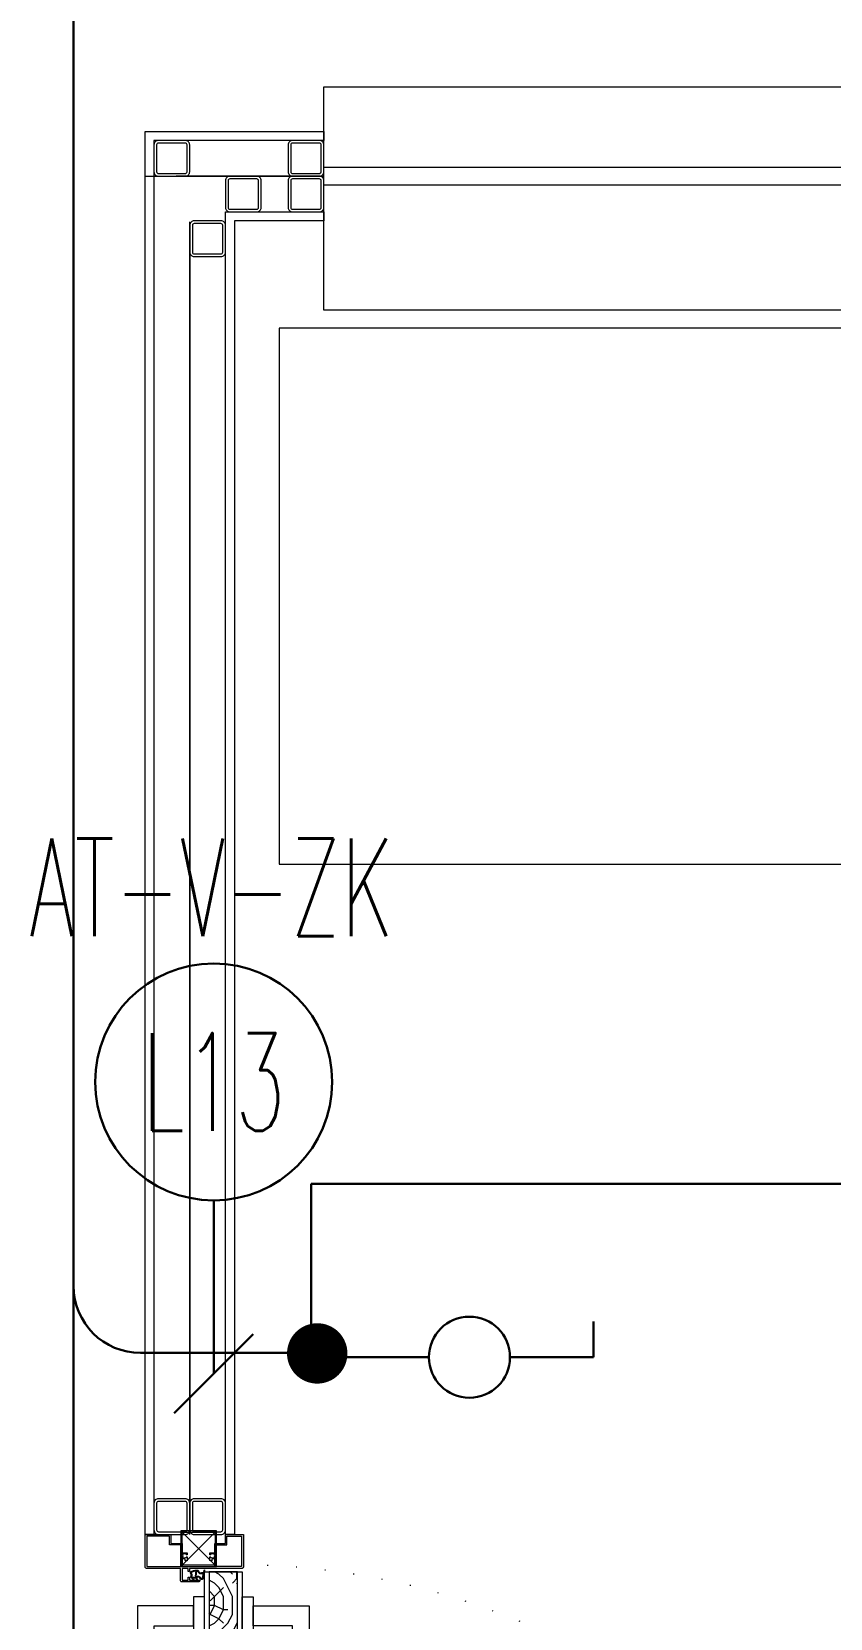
# Model space of a CAD drawing. Extents: x -2012 to 34975, y -1043 to 8321.
# Drawn here: x 3586.2 to 3675.5, y 1188.1 to 1365.7 of the extents above; entities that cross this region are included whole.
import ezdxf
from ezdxf.enums import TextEntityAlignment as Align

# ---------------------------------------------------------------- set-up
doc = ezdxf.new("R2010")
doc.units = 0
doc.header["$LTSCALE"] = 25
doc.header["$PDMODE"] = 1
doc.linetypes.add('DOT2', pattern=[0.125, 0, -0.125])
doc.layers.get('0').update_dxf_attribs({"color": 9, "lineweight": 9})
for name, color, linetype, lineweight in [('05', 9, 'Continuous', 9), ('06D', 9, 'Continuous', 9), ('09', 9, 'Continuous', 9), ('10', 9, 'Continuous', 9), ('11', 9, 'Continuous', 9), ('12', 9, 'Continuous', 9), ('15', 9, 'Continuous', 9), ('20', 9, 'DOT2', 9), ('33', 9, 'BATTING', 9), ('E-ANAHTAR', 7, 'Continuous', 30), ('E-KABLO', 7, 'Continuous', 30), ('E-LİNYE', 7, 'Continuous', 30), ('E-YUKARI ÇIKAN HAT', 7, 'Continuous', 30)]:
    doc.layers.add(name, color=color, linetype=linetype, lineweight=lineweight)
doc.styles.add('E-YAZI', font='txttw.shx')
doc.linetypes.add('BATTING', pattern='A,0.0001,-0.1,[134,ltypeshp.shx,S=0.1,R=0,X=-0.1,Y=0],-0.2,[134,ltypeshp.shx,S=0.1,R=180,X=0.1,Y=0],-0.1', length=0.4001)

# ---------------------------------------------------------------- blocks, each defined once
blk = doc.blocks.new('p-birim')
blk.add_lwpolyline([(0, 0), (1, 0), (1, 1), (0, 1)], close=True)
blk = doc.blocks.new('p-korkasa_40x40')
at = {"layer": '10'}
for points in [[(-2, -2), (-2, -2, 4.557572), (-2, -2), (2, -2, 6.895317), (2, -2), (2, -2), (2, 2), (-2, 2), (-2, -2)], [(-1.85, -1.85), (-1.85, 1.85), (1.85, 1.85), (1.85, -1.85), (-1.85, -1.85, -4.556435), (-1.85, -1.85)]]:
    blk.add_lwpolyline(points, format="xyb", close=True, dxfattribs=at)
for points in [[(2, -2), (-2, 2)], [(2, 2), (-2, -1.97)]]:
    blk.add_lwpolyline(points, dxfattribs=at)
blk = doc.blocks.new('P-AH-01-10')
at = {"layer": '09'}
h = blk.add_hatch(dxfattribs=at)
h.set_pattern_fill('LOGEND', color=256, scale=10, style=0)
h.set_pattern_definition([(360, (3903.399, 15925.483), (10, -10), [3, -7]), (360, (3903.399, 15924.983), (10, -10), [3, -7]), (360, (3903.899, 15923.983), (10, -10), [2, -8]), (360, (3904.399, 15922.983), (10, -10), [1.5, -8.5]), (360, (3904.399, 15921.983), (10, -10), [1, -9]), (360, (3901.899, 15920.983), (10, -10), [0.5, -2.5, 0.5, -6.5]), (360, (3903.399, 15920.483), (10, -10), [0.5, -4, 1.5, -4]), (360, (3905.399, 15919.983), (10, -10), [0.5, -0.5, 0.5, -8.5]), (360, (3904.899, 15919.483), (10, -10), [0.5, -9.5]), (360, (3904.399, 15918.483), (10, -10), [1.5, -8.5]), (360, (3904.399, 15917.483), (10, -10), [2, -8]), (360, (3903.899, 15916.483), (10, -10), [2.5, -3, 0.5, -4]), (270, (3899.899, 15922.483), (-10, -10), [0.5, -1, 2.5, -6]), (270, (3900.399, 15921.483), (-10, -10), [0.5, -0.5, 1.5, -7.5]), (270, (3900.899, 15917.483), (-10, -10), [1, -9]), (270, (3901.399, 15921.483), (-10, -10), [2, -3, 0.5, -4.5]), (270, (3901.899, 15915.983), (-10, -10), [0.5, -9.5]), (270, (3902.399, 15920.983), (-10, -10), [1.5, -8.5]), (270, (3903.399, 15920.483), (-10, -10), [1, -9]), (270, (3904.399, 15920.483), (-10, -10), [0.5, -1.5, 1.5, -6.5]), (270, (3904.899, 15919.983), (-10, -10), [0.5, -9.5]), (270, (3905.399, 15921.983), (-10, -10), [1.4, -8.6]), (270, (3905.899, 15923.983), (-10, -10), [1, -9]), (270, (3906.899, 15919.983), (-10, -10), [0.5, -9.5]), (270, (3907.899, 15920.483), (-10, -10), [1.5, -8.5]), (270, (3908.899, 15920.483), (-10, -10), [1.5, -8.5]), (315, (3907.399, 15924.483), (-3e-15, -10), [0.7071, -0.7071, 0.7071, -12.0208356]), (315, (3905.399, 15921.983), (-3e-15, -10), [1.4142, -12.7279356]), (315, (3901.399, 15916.983), (-3e-15, -10), [1.4142, -12.7279356]), (315, (3903.399, 15919.483), (-3e-15, -10), [1.4142, -12.7279356]), (315, (3903.899, 15921.483), (-3e-15, -10), [1.4142, -12.7279356]), (315, (3906.899, 15923.483), (-3e-15, -10), [1.4142, -12.7279356]), (315, (3905.899, 15922.983), (-3e-15, -10), [2.12132, -12.0208156]), (315, (3902.899, 15918.483), (-3e-15, -10), [0.7071, -13.4350356]), (315, (3902.399, 15917.483), (-3e-15, -10), [0.7071, -13.4350356]), (315, (3906.399, 15917.483), (-3e-15, -10), [0.7071, -13.4350356]), (315, (3902.399, 15922.483), (-3e-15, -10), [0.7071, -13.4350356]), (315, (3907.899, 15918.983), (-3e-15, -10), [0.7071, -13.4350356]), (315, (3904.399, 15919.983), (-3e-15, -10), [0.7071, -13.4350356]), (315, (3905.399, 15918.983), (-3e-15, -10), [0.7071, -13.4350356]), (225, (3904.899, 15920.983), (-10, 3e-15), [0.7071, -0.7071, 2.12132, -10.6066156]), (225, (3906.399, 15920.983), (-10, 3e-15), [0.7071, -13.4350356]), (225, (3906.399, 15924.483), (-10, 3e-15), [0.7071, -13.4350356]), (225, (3904.399, 15921.983), (-10, 3e-15), [0.7071, -13.4350356]), (225, (3905.899, 15919.983), (-10, 3e-15), [0.7071, -13.4350356]), (225, (3903.399, 15922.483), (-10, 3e-15), [0.7071, -13.4350356]), (225, (3907.399, 15922.483), (-10, 3e-15), [0.7071, -13.4350356]), (225, (3900.399, 15925.483), (-10, 3e-15), [0.7071, -13.4350356]), (225, (3900.899, 15924.983), (-10, 3e-15), [1.4142, -12.7279356]), (225, (3901.399, 15924.483), (-10, 3e-15), [1.4142, -12.7279356]), (225, (3902.399, 15924.483), (-10, 3e-15), [1.4142, -12.7279356]), (225, (3902.899, 15923.483), (-10, 3e-15), [1.4142, -12.7279356]), (225, (3906.899, 15919.483), (-10, 3e-15), [1.4142, -12.7279356]), (225, (3908.899, 15924.483), (-10, 3e-15), [1.4142, -12.7279356]), (225, (3909.399, 15916.483), (-10, 3e-15), [1.4142, -12.7279356]), (225, (3909.399, 15917.483), (-10, 3e-15), [1.4142, -12.7279356]), (225, (3908.399, 15917.983), (-10, 3e-15), [1.4142, -12.7279356]), (225, (3901.399, 15917.983), (-10, 3e-15), [2.12132, -12.0208156]), (225, (3907.899, 15918.983), (-10, 3e-15), [2.12132, -12.0208156]), (333.43495, (3902.399, 15915.983), (10, -4e-09), [1.118, -21.24268]), (333.43495, (3902.399, 15920.983), (10, -4e-09), [1.118, -21.24268]), (333.43495, (3903.399, 15917.983), (10, -4e-09), [1.118, -21.24268]), (333.43495, (3906.399, 15924.983), (10, -4e-09), [1.118, -21.24268]), (333.43495, (3905.899, 15923.983), (10, -4e-09), [1.118, -21.24268]), (333.43495, (3902.899, 15921.983), (10, -4e-09), [1.118, -21.24268]), (333.43495, (3902.899, 15916.983), (10, -4e-09), [1.118, -21.24268]), (333.43495, (3905.899, 15919.983), (10, -4e-09), [2.236, -20.12468]), (296.56505, (3905.899, 15918.483), (5e-10, -10), [1.118, -21.24268]), (296.56505, (3907.399, 15921.483), (5e-10, -10), [1.118, -21.24268]), (296.56505, (3902.399, 15919.483), (5e-10, -10), [1.118, -21.24268]), (296.56505, (3900.399, 15918.983), (5e-10, -10), [1.118, -21.24268]), (296.56505, (3906.399, 15920.983), (5e-10, -10), [1.118, -21.24268]), (296.56505, (3905.399, 15920.983), (5e-10, -10), [1.118, -21.24268]), (296.56505, (3901.399, 15919.483), (5e-10, -10), [2.236, -20.12468]), (296.56505, (3908.899, 15922.983), (5e-10, -10), [2.236, -20.12468]), (296.56505, (3907.899, 15922.483), (5e-10, -10), [2.236, -20.12468]), (243.43495, (3899.899, 15923.983), (-4e-09, -10), [1.118, -21.24268]), (243.43495, (3899.899, 15918.483), (-4e-09, -10), [1.118, -21.24268]), (243.43495, (3901.899, 15925.483), (-4e-09, -10), [1.118, -21.24268]), (243.43495, (3900.899, 15916.483), (-4e-09, -10), [1.118, -21.24268]), (243.43495, (3901.899, 15922.483), (-4e-09, -10), [1.118, -21.24268]), (243.43495, (3903.899, 15921.483), (-4e-09, -10), [1.118, -21.24268]), (243.43495, (3904.899, 15919.483), (-4e-09, -10), [1.118, -21.24268]), (243.43495, (3900.399, 15923.483), (3.2e-06, -10.0000016), [1.118, -21.24268]), (243.43495, (3902.899, 15921.983), (-4e-09, -10), [1.118, -21.24268]), (243.43495, (3905.899, 15922.983), (-4e-09, -10), [1.118, -21.24268]), (243.43495, (3906.899, 15921.983), (-4e-09, -10), [1.118, -21.24268]), (243.43495, (3908.899, 15918.983), (-4e-09, -10), [1.118, -21.24268]), (243.43495, (3901.399, 15915.983), (-4e-09, -10), [1.118, -21.24268]), (243.43495, (3899.899, 15916.483), (-4e-09, -10), [2.236, -20.12468]), (243.43495, (3901.399, 15923.483), (-4e-09, -10), [2.236, -20.12468]), (206.56505, (3899.899, 15924.983), (-10, -5e-10), [1.118, -21.24268]), (206.56505, (3908.399, 15925.483), (-10, -5e-10), [1.118, -21.24268]), (206.56505, (3907.899, 15920.483), (-10, -5e-10), [1.118, -21.24268]), (206.56505, (3903.899, 15923.983), (-10, -5e-10), [1.118, -21.24268]), (206.56505, (3903.399, 15924.983), (-10, -5e-10), [1.118, -21.24268]), (206.56505, (3904.399, 15922.983), (-10, -5e-10), [1.118, -21.24268]), (206.56505, (3907.399, 15916.983), (-10, -5e-10), [1.118, -21.24268]), (206.56505, (3908.399, 15916.483), (-10, -5e-10), [2.236, -20.12468])])
h.paths.add_polyline_path([(-6.17, -90.96), (-6.2, -90.96), (-6.2, -90.17), (-6.17, -90.17), (-6.17, -89.65), (-6.2, -89.65), (-6.2, -88.7), (-9.34, -88.7), (-9.34, -89.65), (-9.37, -89.65), (-9.37, -90.17), (-9.34, -90.17), (-9.34, -90.96), (-9.37, -90.96), (-9.37, -94.7), (-6.17, -94.7)])
h.paths.add_polyline_path([(-6.2, -87.23), (-6.2, -86.44), (-6.17, -86.44), (-6.17, -84.7), (-9.37, -84.7), (-9.37, -86.44), (-9.34, -86.44), (-9.34, -87.23), (-9.37, -87.23), (-9.37, -87.75), (-9.34, -87.75), (-9.34, -88.7), (-6.2, -88.7), (-6.2, -87.75), (-6.17, -87.75), (-6.17, -87.23)])
at = {"layer": '10'}
h = blk.add_hatch(color=256, dxfattribs=at)
edge = h.paths.add_edge_path()
edge.add_spline(control_points=[(-4.46, -93.81), (-4.41, -93.85), (-4.31, -93.92), (-4.22, -94.03), (-4.11, -94.12), (-4.16, -94.23), (-4.2, -94.33), (-4.18, -94.44), (-4.11, -94.52), (-4.11, -94.61), (-4.11, -94.73), (-4.27, -94.8), (-4.44, -94.88), (-4.68, -94.9), (-4.84, -94.88), (-4.98, -94.89), (-5, -94.77), (-5.08, -94.7), (-5.16, -94.59), (-5.29, -94.61), (-5.41, -94.63), (-5.55, -94.67), (-5.6, -94.79), (-5.65, -94.97), (-5.67, -94.92), (-5.68, -94.9)], knot_values=[0, 0, 0, 0, 1.972481, 3.574486, 4.459232, 5.627327, 6.631388, 7.787073, 8.750153, 9.776377, 10.52172, 11.983185, 14.349038, 16.622963, 18.666606, 19.53266, 20.303207, 21.531065, 22.895002, 24.140503, 24.941405, 26.576439, 28.121431, 29.408424, 30.069043, 30.069043, 30.069043, 30.069043], degree=3, periodic=0)
edge.add_arc((-5.66, -94.89), 0.02, -189.6961, -163.7234, ccw=False)
edge.add_line((-5.68, -94.89), (-5.51, -93.94))
edge.add_spline(control_points=[(-5.51, -93.94), (-5.47, -93.91), (-5.4, -93.86), (-5.3, -93.85), (-5.24, -93.87), (-5.24, -93.87), (-5.22, -93.94), (-5.22, -93.94)], knot_values=[0, 0, 0, 0, 0.223005, 0.446978, 0.802266, 1.018677, 1.060394, 1.060394, 1.060394, 1.060394], degree=3, periodic=0)
edge.add_arc((-4.99, -93.88), 0.24, -167.1554, -38.8576)
edge.add_spline(control_points=[(-4.8, -94.04), (-4.82, -94.01), (-4.81, -93.95), (-4.87, -93.85), (-4.75, -93.86), (-4.74, -94.05), (-4.58, -93.99), (-4.34, -94), (-4.47, -93.88), (-4.47, -93.83), (-4.46, -93.81)], knot_values=[1.684533, 1.684533, 1.684533, 1.684533, 1.827513, 2.001132, 2.034133, 2.383878, 2.57075, 2.817302, 2.995365, 3.101802, 3.101802, 3.101802, 3.101802], degree=3, periodic=0)
edge = h.paths.add_edge_path(flags=16)
edge.add_spline(control_points=[(-5.49, -94.59), (-5.47, -94.58), (-5.45, -94.56), (-5.41, -94.54), (-5.4, -94.53), (-5.39, -94.53)], knot_values=[4.696286, 4.696286, 4.696286, 4.696286, 4.796123, 4.796123, 4.85442, 4.85442, 4.85442, 4.85442], degree=3, periodic=0)
edge.add_spline(control_points=[(-5.39, -94.53), (-5.39, -94.53), (-5.39, -94.53), (-5.38, -94.53), (-5.37, -94.53), (-5.35, -94.52), (-5.34, -94.52), (-5.33, -94.52), (-5.32, -94.52), (-5.29, -94.52), (-5.27, -94.51), (-5.23, -94.51), (-5.21, -94.51), (-5.17, -94.52), (-5.16, -94.52), (-5.13, -94.53), (-5.11, -94.54), (-5.08, -94.56), (-5.07, -94.57), (-5.04, -94.59), (-5.03, -94.61), (-5.01, -94.63), (-5.01, -94.64), (-4.99, -94.66), (-4.98, -94.66), (-4.96, -94.69), (-4.95, -94.72), (-4.93, -94.74)], knot_values=[3.795206, 3.795206, 3.795206, 3.795206, 3.825435, 3.825435, 3.876176, 3.876176, 3.92312, 3.92312, 3.970064, 3.970064, 4.05608, 4.05608, 4.142095, 4.142095, 4.181856, 4.181856, 4.244412, 4.244412, 4.309456, 4.309456, 4.374501, 4.374501, 4.4364, 4.4364, 4.4983, 4.4983, 4.605733, 4.605733, 4.605733, 4.605733], degree=3, periodic=0)
edge.add_arc((-4.86, -94.71), 0.076, -153.7733, -27.2222)
edge.add_arc((-5.77, -94.32), 1.06, -383.3762, -348.8377)
edge.add_arc((-4.75, -94.12), 0.02, -348.9001, -239.8046)
edge.add_arc((-4.97, -93.84), 0.342, -515.5119, -411.1287, ccw=False)
edge.add_arc((-5.35, -94), 0.0708, -341.8184, -180.1577)
edge.add_line((-5.42, -94), (-5.52, -94.57))
edge.add_arc((-5.5, -94.58), 0.02, -189.6961, -45.6378)
edge = h.paths.add_edge_path(flags=16)
edge.add_spline(control_points=[(-4.62, -94.83), (-4.62, -94.83), (-4.61, -94.83), (-4.58, -94.82), (-4.55, -94.81), (-4.51, -94.79), (-4.51, -94.79), (-4.51, -94.79)], knot_values=[2.606882, 2.606882, 2.606882, 2.606882, 2.618309, 2.618309, 2.814705, 2.814705, 2.821436, 2.821436, 2.821436, 2.821436], degree=3, periodic=0)
edge.add_spline(control_points=[(-4.51, -94.79), (-4.48, -94.78), (-4.44, -94.77), (-4.41, -94.76), (-4.41, -94.76), (-4.41, -94.76)], knot_values=[2.408074, 2.408074, 2.408074, 2.408074, 2.597739, 2.597739, 2.606882, 2.606882, 2.606882, 2.606882], degree=3, periodic=0)
edge.add_spline(control_points=[(-4.41, -94.76), (-4.39, -94.75), (-4.38, -94.75), (-4.35, -94.73), (-4.33, -94.73), (-4.3, -94.71), (-4.29, -94.71), (-4.28, -94.7)], knot_values=[2.149006, 2.149006, 2.149006, 2.149006, 2.238061, 2.238061, 2.336259, 2.336259, 2.408074, 2.408074, 2.408074, 2.408074], degree=3, periodic=0)
edge.add_spline(control_points=[(-4.28, -94.7), (-4.27, -94.7), (-4.27, -94.7), (-4.25, -94.69), (-4.25, -94.69), (-4.23, -94.68), (-4.23, -94.68), (-4.22, -94.67), (-4.21, -94.67), (-4.21, -94.67)], knot_values=[1.977607, 1.977607, 1.977607, 1.977607, 2.00399, 2.00399, 2.053089, 2.053089, 2.101048, 2.101048, 2.149006, 2.149006, 2.149006, 2.149006], degree=3, periodic=0)
edge.add_arc((-4.22, -94.65), 0.02, -411.5664, -360.5556)
edge.add_spline(control_points=[(-4.2, -94.65), (-4.2, -94.65), (-4.2, -94.65), (-4.2, -94.64), (-4.2, -94.64), (-4.2, -94.62), (-4.2, -94.61), (-4.2, -94.6)], knot_values=[1.698781, 1.698781, 1.698781, 1.698781, 1.709176, 1.709176, 1.751194, 1.751194, 1.814824, 1.814824, 1.814824, 1.814824], degree=3, periodic=0)
edge.add_spline(control_points=[(-4.2, -94.6), (-4.2, -94.6), (-4.2, -94.6), (-4.2, -94.59), (-4.2, -94.58), (-4.2, -94.57), (-4.2, -94.57), (-4.2, -94.56), (-4.2, -94.56), (-4.2, -94.56), (-4.21, -94.55), (-4.21, -94.55), (-4.21, -94.55), (-4.21, -94.55), (-4.21, -94.54), (-4.21, -94.54), (-4.21, -94.54), (-4.22, -94.54)], knot_values=[1.498289, 1.498289, 1.498289, 1.498289, 1.4989, 1.4989, 1.556387, 1.556387, 1.58513, 1.58513, 1.613874, 1.613874, 1.646409, 1.646409, 1.665385, 1.665385, 1.684361, 1.684361, 1.698781, 1.698781, 1.698781, 1.698781], degree=3, periodic=0)
edge.add_line((-4.22, -94.54), (-4.24, -94.49))
edge.add_line((-4.24, -94.49), (-4.27, -94.41))
edge.add_line((-4.27, -94.41), (-4.28, -94.33))
edge.add_line((-4.28, -94.33), (-4.26, -94.23))
edge.add_spline(control_points=[(-4.26, -94.23), (-4.26, -94.22), (-4.25, -94.21), (-4.24, -94.18), (-4.24, -94.17), (-4.23, -94.15)], knot_values=[0.932214, 0.932214, 0.932214, 0.932214, 0.972815, 0.972815, 1.05928, 1.05928, 1.05928, 1.05928], degree=3, periodic=0)
edge.add_arc((-4.25, -94.15), 0.02, -384.1288, -311.1876)
edge.add_spline(control_points=[(-4.24, -94.13), (-4.24, -94.12), (-4.25, -94.12), (-4.26, -94.11), (-4.26, -94.11), (-4.26, -94.11)], knot_values=[0.619149, 0.619149, 0.619149, 0.619149, 0.680038, 0.680038, 0.680134, 0.680134, 0.680134, 0.680134], degree=3, periodic=0)
edge.add_line((-4.26, -94.11), (-4.29, -94.08))
edge.add_arc((-4.34, -94.14), 0.076, -314.3826, -291.8249)
edge.add_line((-4.32, -94.07), (-4.39, -94.06))
edge.add_line((-4.39, -94.06), (-4.47, -94.07))
edge.add_line((-4.47, -94.07), (-4.55, -94.07))
edge.add_line((-4.55, -94.07), (-4.6, -94.07))
edge.add_line((-4.6, -94.07), (-4.6, -94.07))
edge.add_arc((-4.59, -94.15), 0.076, -262.2541, -172.7718)
edge.add_line((-4.67, -94.16), (-4.67, -94.16))
edge.add_line((-4.67, -94.16), (-4.65, -94.22))
edge.add_line((-4.65, -94.22), (-4.64, -94.32))
edge.add_line((-4.64, -94.32), (-4.65, -94.44))
edge.add_line((-4.65, -94.44), (-4.65, -94.51))
edge.add_line((-4.65, -94.51), (-4.68, -94.65))
edge.add_arc((-5.63, -94.37), 0.983, -381.0841, -376.6741, ccw=False)
edge.add_arc((-4.64, -94.75), 0.076, -203.6945, -74.565)
at = {"layer": '06D'}
for points in [[(-11.12, -90.92), (-17.37, -90.92), (-17.37, -75.92), (-15.5, -75.92), (-15.5, -88.67), (-15.5, -88.67), (-11.12, -88.67), (-11.12, -90.92)], [(-4.42, -90.92), (1.83, -90.92), (1.83, -75.92), (-0.05, -75.92), (-0.05, -88.67), (-0.05, -88.67), (-4.42, -88.67), (-4.42, -90.92)], [(-9.87, -91.9), (-11.12, -91.9), (-11.12, -87.5), (-9.87, -87.5), (-9.87, -91.9)], [(-5.67, -91.9), (-4.42, -91.9), (-4.42, -87.5), (-5.67, -87.5), (-5.67, -91.9)]]:
    blk.add_lwpolyline(points, dxfattribs=at)
at = {"layer": '10'}
for p, q in [((-5.68, -94.89), (-5.51, -93.94)), ((-5.52, -94.57), (-5.42, -94)), ((-4.35, -94.06), (-4.6, -94.07))]:
    blk.add_line(p, q, dxfattribs=at)
blk.add_lwpolyline([(-1.88, -98.9, -0.414214), (-1.9, -98.88), (-1.9, -97.9), (-3.14, -97.9, -0.414214), (-3.16, -97.88), (-3.16, -96.85), (-3.72, -96.85), (-3.72, -96.62), (-3.61, -96.62), (-3.65, -96.66, 0.091673), (-3.57, -96.73), (-3.54, -96.7, 0.288261), (-3.3, -96.7), (-3.26, -96.73, 0.091673), (-3.19, -96.66), (-3.23, -96.62, 0.288261), (-3.23, -96.38), (-3.19, -96.35, 0.091673), (-3.26, -96.28), (-3.3, -96.31, 0.288261), (-3.54, -96.31), (-3.57, -96.28, 0.091673), (-3.65, -96.35), (-3.61, -96.38), (-3.72, -96.38), (-3.72, -95.98, -0.414214), (-3.69, -95.95), (-3.54, -95.95, -0.414214), (-3.52, -95.98), (-3.52, -96.15), (-3.16, -96.15), (-3.16, -95.45, 0.414214), (-3.31, -95.3), (-6.69, -95.3, 0.414214), (-6.84, -95.45), (-6.84, -96.15), (-6.48, -96.15), (-6.48, -95.98, -0.414214), (-6.46, -95.95), (-6.31, -95.95, -0.414214), (-6.28, -95.98), (-6.28, -96.38), (-6.39, -96.38), (-6.35, -96.35, 0.091673), (-6.43, -96.28), (-6.46, -96.31, 0.288261), (-6.7, -96.31), (-6.74, -96.28, 0.091673), (-6.81, -96.35), (-6.77, -96.38, 0.288261), (-6.77, -96.62), (-6.81, -96.66, 0.091673), (-6.74, -96.73), (-6.7, -96.7, 0.288261), (-6.46, -96.7), (-6.43, -96.73, 0.091673), (-6.35, -96.66), (-6.39, -96.62), (-6.28, -96.62), (-6.28, -96.85), (-6.84, -96.85), (-6.84, -97.88, -0.414214), (-6.87, -97.9), (-8, -97.9), (-8, -98.88, -0.414214), (-8.03, -98.9), (-10, -98.9, -0.414214), (-10.02, -98.88), (-10.02, -95.25, -0.414214), (-9.87, -95.1), (-4, -95.1), (-4, -94.78, -0.414214), (-3.98, -94.75), (-3.85, -94.75, -0.414214), (-3.82, -94.78), (-3.82, -95.1), (-3.16, -95.1), (-3.16, -93.78), (-3.82, -93.78), (-3.82, -94.11, -0.414214), (-3.85, -94.13), (-3.98, -94.13, -0.414214), (-4, -94.11), (-4, -93.78), (-5.14, -93.78), (-5.14, -93.75, -0.414214), (-4.99, -93.6), (-3.13, -93.6, -0.414214), (-2.98, -93.75), (-2.98, -95.1), (0.83, -95.1, -0.414214), (0.98, -95.25), (0.98, -98.88, -0.414214), (0.95, -98.9)], format="xyb", close=True, dxfattribs=at)
blk.add_lwpolyline([(-4.71, -94.76), (-4.68, -94.65), (-4.65, -94.51), (-4.65, -94.44), (-4.64, -94.32), (-4.65, -94.22), (-4.67, -94.16), (-4.65, -94.1), (-4.6, -94.07), (-4.55, -94.07), (-4.47, -94.07), (-4.39, -94.06), (-4.32, -94.07), (-4.29, -94.08), (-4.26, -94.11), (-4.23, -94.14), (-4.26, -94.23), (-4.28, -94.33), (-4.27, -94.41), (-4.24, -94.49), (-4.22, -94.54), (-4.2, -94.6), (-4.21, -94.67), (-4.28, -94.7), (-4.41, -94.76), (-4.51, -94.79), (-4.62, -94.83), (-4.7, -94.8), (-4.7, -94.8), (-4.71, -94.76)], dxfattribs=at)
for points in [[(-7, -97.72), (-8.16, -97.72), (-8.16, -98.7), (-9.82, -98.7), (-9.82, -95.3), (-7, -95.3)], [(0.78, -98.7), (0.78, -95.3), (-3, -95.3), (-3, -97.72), (-1.74, -97.72), (-1.74, -98.7)]]:
    blk.add_lwpolyline(points, close=True, dxfattribs=at)
for centre, radius, start, end in [((-5.35, -94), 0.0708, 17.4548, 181.5695), ((-4.97, -93.84), 0.342, 204.4547, 308.8713), ((-4.99, -93.88), 0.24, 192.8446, 321.1424), ((-5.77, -94.32), 1.06, 336.6238, 11.1647), ((-4.75, -94.12), 0.02, 11.2271, 120.1954), ((-4.59, -94.15), 0.076, 97.7459, 185.7821), ((-4.34, -94.14), 0.076, 45.6174, 90.7329), ((-5.5, -94.58), 0.02, 170.3039, 314.3622), ((-4.86, -94.71), 0.076, 206.2267, 332.7778), ((-5.63, -94.37), 0.983, 338.9159, 12.4907), ((-4.64, -94.75), 0.076, 156.3055, 285.435), ((-4.25, -94.15), 0.02, 338.8417, 47.7427), ((-4.22, -94.65), 0.02, 308.4336, 353.2033)]:
    blk.add_arc(centre, radius, start, end, dxfattribs=at)
for points, knots in [([(-4.46, -93.81), (-4.41, -93.85), (-4.31, -93.92), (-4.22, -94.03), (-4.11, -94.12), (-4.16, -94.23), (-4.2, -94.33), (-4.18, -94.44), (-4.11, -94.52), (-4.11, -94.61), (-4.11, -94.73), (-4.27, -94.8), (-4.44, -94.88), (-4.68, -94.9), (-4.84, -94.88), (-4.98, -94.89), (-5, -94.77), (-5.08, -94.7), (-5.16, -94.59), (-5.29, -94.61), (-5.41, -94.63), (-5.55, -94.67), (-5.62, -94.79), (-5.65, -94.97), (-5.67, -94.92), (-5.68, -94.9)], [0, 0, 0, 0, 1.972481, 3.574486, 4.459232, 5.627327, 6.631388, 7.787073, 8.750153, 9.776377, 10.52172, 11.983185, 14.349038, 16.622963, 18.666606, 19.53266, 20.303207, 21.531065, 22.895002, 24.140503, 24.941405, 26.576439, 28.121431, 29.408424, 30.069043, 30.069043, 30.069043, 30.069043]), ([(-5.51, -93.94), (-5.47, -93.91), (-5.4, -93.86), (-5.3, -93.85), (-5.24, -93.87), (-5.24, -93.87), (-5.22, -93.94), (-5.22, -93.94)], [0, 0, 0, 0, 0.223005, 0.446978, 0.802266, 1.018677, 1.060394, 1.060394, 1.060394, 1.060394]), ([(-4.8, -94.04), (-4.82, -94.01), (-4.81, -93.95), (-4.87, -93.85), (-4.75, -93.86), (-4.74, -94.05), (-4.58, -93.99), (-4.34, -94), (-4.47, -93.88), (-4.47, -93.83), (-4.46, -93.81)], [1.684533, 1.684533, 1.684533, 1.684533, 1.827513, 2.001132, 2.034133, 2.383878, 2.57075, 2.817302, 2.995365, 3.101802, 3.101802, 3.101802, 3.101802]), ([(-4.29, -94.08), (-4.28, -94.09), (-4.27, -94.1), (-4.25, -94.12), (-4.24, -94.12), (-4.24, -94.13)], [0.5601748, 0.5601748, 0.5601748, 0.5601748, 0.6192452, 0.6192452, 0.6801336, 0.6801336, 0.6801336, 0.6801336]), ([(-5.39, -94.53), (-5.4, -94.53), (-5.41, -94.54), (-5.45, -94.56), (-5.47, -94.58), (-5.49, -94.59)], [4.6962856, 4.6962856, 4.6962856, 4.6962856, 4.7545829, 4.7545829, 4.8544198, 4.8544198, 4.8544198, 4.8544198]), ([(-4.93, -94.74), (-4.95, -94.72), (-4.96, -94.69), (-4.98, -94.66), (-4.99, -94.66), (-5.01, -94.64), (-5.01, -94.63), (-5.03, -94.61), (-5.04, -94.59), (-5.07, -94.57), (-5.08, -94.56), (-5.11, -94.54), (-5.13, -94.53), (-5.16, -94.52), (-5.17, -94.52), (-5.21, -94.51), (-5.23, -94.51), (-5.27, -94.51), (-5.29, -94.52), (-5.32, -94.52), (-5.33, -94.52), (-5.34, -94.52), (-5.35, -94.52), (-5.37, -94.53), (-5.38, -94.53), (-5.39, -94.53), (-5.39, -94.53), (-5.39, -94.53)], [3.7952058, 3.7952058, 3.7952058, 3.7952058, 3.9026393, 3.9026393, 3.9645387, 3.9645387, 4.0264381, 4.0264381, 4.0914828, 4.0914828, 4.1565275, 4.1565275, 4.2190829, 4.2190829, 4.2588441, 4.2588441, 4.3448595, 4.3448595, 4.4308749, 4.4308749, 4.4778191, 4.4778191, 4.5247633, 4.5247633, 4.5755038, 4.5755038, 4.6057333, 4.6057333, 4.6057333, 4.6057333]), ([(-4.21, -94.67), (-4.21, -94.67), (-4.22, -94.67), (-4.23, -94.68), (-4.23, -94.68), (-4.25, -94.69), (-4.25, -94.69), (-4.28, -94.7), (-4.3, -94.71), (-4.33, -94.73), (-4.35, -94.73), (-4.38, -94.75), (-4.4, -94.75), (-4.45, -94.77), (-4.48, -94.78), (-4.55, -94.81), (-4.58, -94.82), (-4.61, -94.83), (-4.62, -94.83), (-4.62, -94.83)], [1.9776074, 1.9776074, 1.9776074, 1.9776074, 2.025566, 2.025566, 2.0735245, 2.0735245, 2.1226235, 2.1226235, 2.2208216, 2.2208216, 2.3190196, 2.3190196, 2.4172177, 2.4172177, 2.6136138, 2.6136138, 2.8100099, 2.8100099, 2.8214364, 2.8214364, 2.8214364, 2.8214364]), ([(-4.23, -94.15), (-4.24, -94.17), (-4.24, -94.18), (-4.26, -94.21), (-4.26, -94.23), (-4.27, -94.26), (-4.28, -94.27), (-4.28, -94.31), (-4.28, -94.33), (-4.28, -94.37), (-4.28, -94.39), (-4.27, -94.43), (-4.26, -94.45), (-4.25, -94.48), (-4.24, -94.49), (-4.23, -94.5), (-4.23, -94.51), (-4.22, -94.53), (-4.22, -94.54), (-4.21, -94.54), (-4.21, -94.55), (-4.21, -94.55), (-4.21, -94.55), (-4.21, -94.55), (-4.2, -94.56), (-4.2, -94.56), (-4.2, -94.56), (-4.2, -94.57), (-4.2, -94.57), (-4.2, -94.58), (-4.2, -94.59), (-4.2, -94.61), (-4.2, -94.62), (-4.2, -94.64), (-4.2, -94.64), (-4.2, -94.65), (-4.2, -94.65), (-4.2, -94.65)], [0.9322139, 0.9322139, 0.9322139, 0.9322139, 1.0186789, 1.0186789, 1.0825561, 1.0825561, 1.1464333, 1.1464333, 1.2253969, 1.2253969, 1.3043605, 1.3043605, 1.37226, 1.37226, 1.4156034, 1.4156034, 1.4589469, 1.4589469, 1.5127089, 1.5127089, 1.5316849, 1.5316849, 1.5506609, 1.5506609, 1.5831957, 1.5831957, 1.6119392, 1.6119392, 1.6406827, 1.6406827, 1.6981697, 1.6981697, 1.7624109, 1.7624109, 1.8044287, 1.8044287, 1.8148244, 1.8148244, 1.8148244, 1.8148244])]:
    blk.add_open_spline(points, degree=3, knots=knots, dxfattribs=at)
at = {"layer": '12', "ltscale": 20}
blk.add_lwpolyline([(-5.67, -94.7), (-9.87, -94.7), (-9.87, -13.1), (-5.67, -13.1)], close=True, dxfattribs=at)
blk.add_lwpolyline([(-9.37, -84.7), (-9.37, -84.7), (-9.37, -94.7), (-6.17, -94.7), (-6.17, -84.7)], dxfattribs=at)
at = {"layer": '20'}
blk.add_arc((-9.18, -13.22), 82.29, 179.9189, 269.4168, dxfattribs=at)
at = {"layer": '10', "rotation": 90}
blk.add_blockref('p-korkasa_40x40', (-5, -97.3), dxfattribs=at)
blk = doc.blocks.new('Prf-40x40')
for points in [[(1.5, -2), (-1.5, -2, -0.414214), (-2, -1.5), (-2, 1.5, -0.414214), (-1.5, 2), (1.5, 2, -0.414214), (2, 1.5), (2, -1.5, -0.414214)], [(1.5, -1.7), (-1.5, -1.7, -0.414214), (-1.7, -1.5), (-1.7, 1.5, -0.414214), (-1.5, 1.7), (1.5, 1.7, -0.414214), (1.7, 1.5), (1.7, -1.5, -0.414214)]]:
    blk.add_lwpolyline(points, format="xyb", close=True)
blk.add_point((0, 0))
blk = doc.blocks.new('100_ANAHTAR')
at = {"layer": 'E-ANAHTAR', "color": 4}
for p, q in [((0, 5.645), (-0.714, 5.645)), ((0, 3.973), (0, 5.645)), ((0, 2.353), (0, 0))]:
    blk.add_line(p, q, dxfattribs=at)
blk.add_circle((0, 3.163), 0.81, dxfattribs=at)

msp = doc.modelspace()

# ---------------------------------------------------------------- linework, layer by layer
at = {"layer": '06D'}
for points in [[(3615.34, 1349.5), (3602.33, 1349.5)], [(3603.83, 1342.5), (3603.83, 1199.47)]]:
    msp.add_lwpolyline(points, dxfattribs=at)
at = {"layer": '11'}
for points in [[(3598.83, 1354.5), (3618.84, 1354.5), (3618.84, 1353.5), (3599.83, 1353.5), (3599.83, 1197.47), (3598.83, 1197.47)], [(3607.83, 1345.5), (3618.84, 1345.5), (3618.84, 1344.5), (3608.83, 1344.5), (3608.83, 1197.47), (3607.83, 1197.47)]]:
    msp.add_lwpolyline(points, close=True, dxfattribs=at)
at = {"layer": '12'}
msp.add_lwpolyline([(3618.84, 1349.5), (3618.84, 1359.5), (4013.84, 1359.5), (4013.84, 1334.5), (3618.84, 1334.5), (3618.84, 1349.5)], close=True, dxfattribs=at)
at = {"layer": '15'}
msp.add_lwpolyline([(3618.84, 1350.5), (4013.84, 1350.5), (4013.84, 1348.5), (3618.84, 1348.5)], close=True, dxfattribs=at)
at = {"layer": '33', "ltscale": 0.3}
for points in [[(3598.83, 1349.5), (3618.74, 1349.5)], [(3603.83, 1197.47), (3603.83, 1344.4)]]:
    msp.add_lwpolyline(points, dxfattribs=at)
at = {"layer": 'E-KABLO', "color": 6}
for p, q in [((3590.84, 1394.78), (3590.84, 1110)), ((3617.41, 1217.3), (3617.41, 1236.71)), ((3617.41, 1236.71), (3709.84, 1236.71)), ((3618.01, 1217.78), (3598.34, 1217.78))]:
    msp.add_line(p, q, dxfattribs=at)
msp.add_arc((3598.34, 1225.28), 7.5, 180, 270, dxfattribs=at)
at = {"layer": 'E-LİNYE', "color": 7, "linetype": 'Continuous'}
for p, q in [((3606.52, 1234.86), (3606.52, 1215.48)), ((3602.1, 1211.06), (3610.94, 1219.9))]:
    msp.add_line(p, q, dxfattribs=at)
msp.add_circle((3606.52, 1248.12), 13.26, dxfattribs=at)
at = {"layer": 'E-YUKARI ÇIKAN HAT', "color": 4, "linetype": 'Continuous', "const_width": 3.38}
msp.add_lwpolyline([(3616.41, 1217.73, 1), (3619.79, 1217.73, 1)], format="xyb", close=True, dxfattribs=at)

# ---------------------------------------------------------------- block references
at = {"layer": '05', "xscale": 60, "yscale": 400, "rotation": 270}
msp.add_blockref('p-birim', (3613.84, 1332.5), dxfattribs=at)
at = {"layer": '10', "xscale": -1}
for p, rotation in [((3601.83, 1351.5), 180), ((3616.84, 1351.5), 180), ((3609.83, 1347.5), 180), ((3616.84, 1347.5), 180), ((3605.83, 1342.5), 270), ((3601.83, 1199.47), 270), ((3605.83, 1199.47), 270)]:
    msp.add_blockref('Prf-40x40', p, dxfattribs=dict(at, rotation=rotation))
at = {"layer": '10', "rotation": 180}
msp.add_blockref('P-AH-01-10', (3599.82, 1098.57), dxfattribs=at)
at = {"layer": 'E-ANAHTAR', "xscale": 5.599999999999998, "yscale": 5.599999999999998, "zscale": 5.599999999999998, "rotation": 270}
msp.add_blockref('100_ANAHTAR', (3617.41, 1217.3), dxfattribs=at)

# ---------------------------------------------------------------- texts
at = {"layer": 'E-LİNYE', "color": 3, "linetype": 'Continuous', "style": 'E-YAZI', "width": 0.6}
for s, p in [('AT-V-ZK', (3606.27, 1269.89)), ('L13', (3606.52, 1248.12))]:
    msp.add_text(s, height=10.938, dxfattribs=at).set_placement(p, align=Align.MIDDLE_CENTER)

doc.saveas('drawing.dxf')
